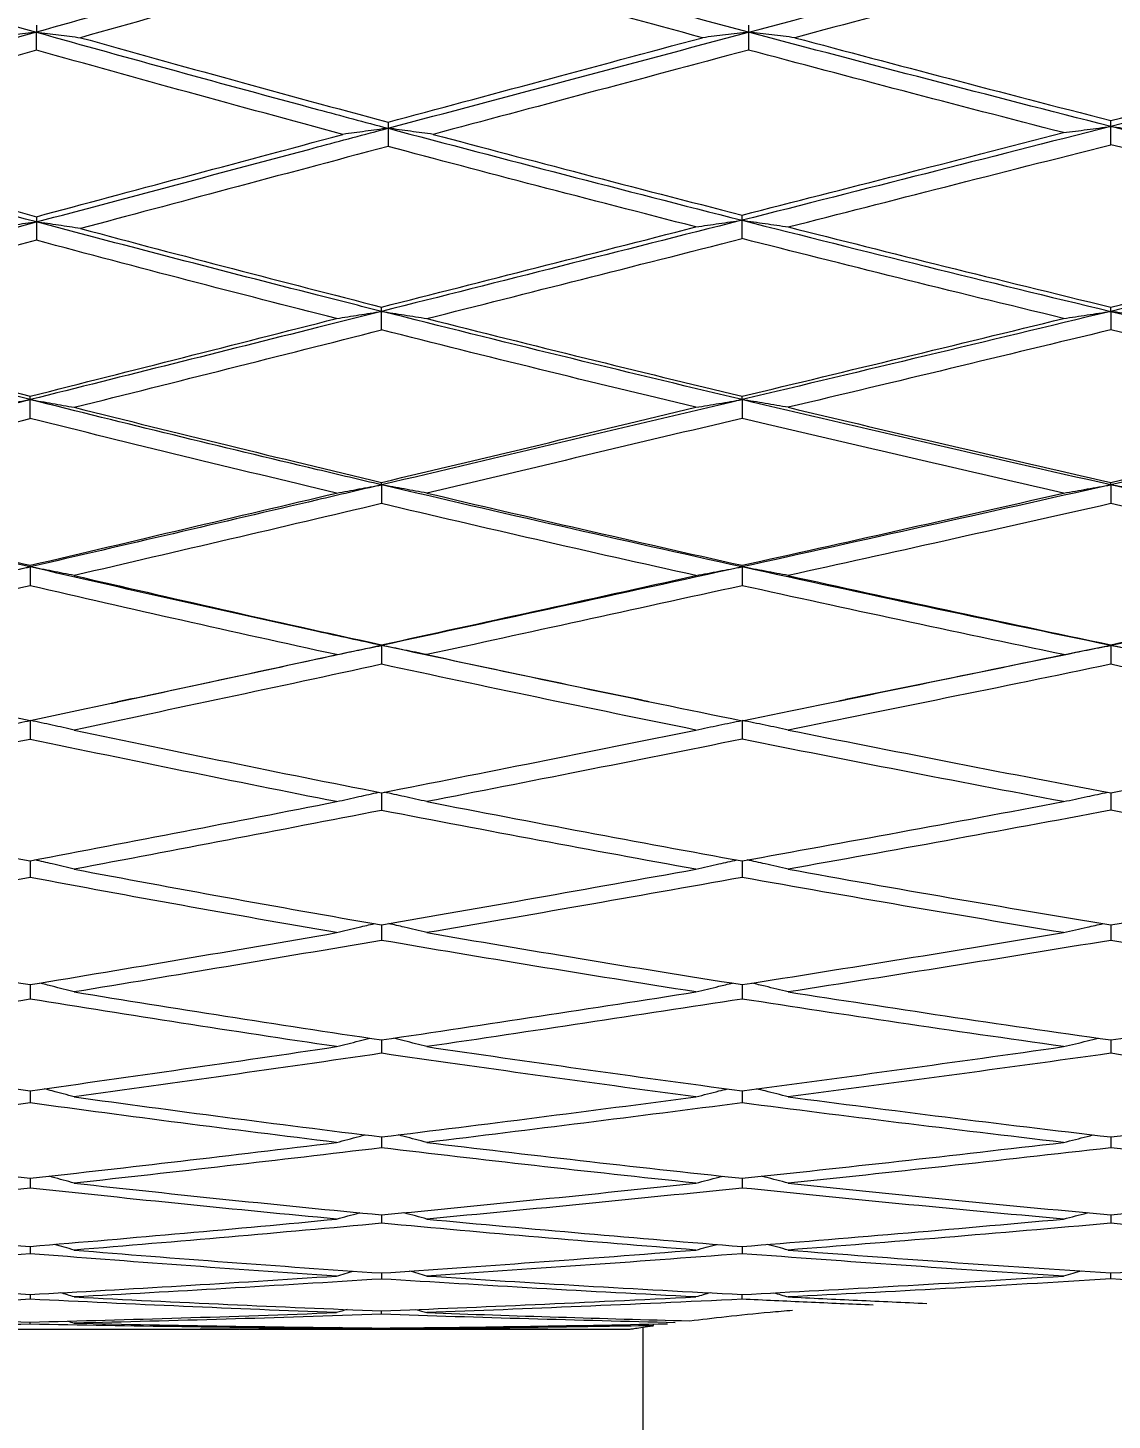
# Model space of a CAD drawing. Extents: x 4138 to 4928, y 0 to 579.
# Drawn here: x 4615.77 to 4624.04, y 183.35 to 193.96 of the extents above; entities that cross this region are included whole.
import ezdxf

# ---------------------------------------------------------------- set-up
doc = ezdxf.new("R2010")
doc.units = 0
doc.header["$LTSCALE"] = 10
doc.header["$MEASUREMENT"] = 0
doc.header["$PDMODE"] = 3
doc.header["$PDSIZE"] = -10
doc.layers.get('0').update_dxf_attribs({"linetype": 'CONTINUOUS'})
doc.layers.get('DEFPOINTS').update_dxf_attribs({"linetype": 'CONTINUOUS'})
doc.layers.add('1', color=7, linetype='CONTINUOUS')
doc.styles.add('Daelim Dimension', font='NanumGothic.ttf')
doc.dimstyles.new('DEFAULT', dxfattribs={"dimscale": 2, "dimtxt": 2, "dimasz": 2, "dimexe": 0, "dimexo": 2, "dimgap": 1, "dimtad": 1, "dimdec": 0, "dimzin": 9, "dimdsep": 46, "dimtxsty": 'Daelim Dimension', "dimcen": 0.5, "dimclrd": 5, "dimclre": 5, "dimclrt": 256, "dimadec": 1, "dimazin": 0, "dimtfac": 1, "dimtdec": 0, "dimtix": 1, "dimtmove": 0, "dimatfit": 3, "dimfxl": 1, "dimtolj": 1, "dimtzin": 1, "dimlwd": 9, "dimlwe": 9, "dimarcsym": 0})

# ---------------------------------------------------------------- blocks, each defined once
blk = doc.blocks.new('*D4')
at = {"color": 5, "lineweight": 9, "ltscale": 0.5, "transparency": 16777216}
for p, q in [((4603.958, 180.58), (4603.958, 150.97)), ((4685.158, 167.039), (4685.158, 150.97)), ((4607.958, 152.97), (4681.158, 152.97))]:
    blk.add_line(p, q, dxfattribs=at)
at = {"color": 5, "ltscale": 0.5, "transparency": 16777216}
for points in [[(4607.958, 153.637), (4607.958, 152.304), (4603.958, 152.97)], [(4681.158, 153.637), (4681.158, 152.304), (4685.158, 152.97)]]:
    blk.add_solid(points, dxfattribs=at)
at = {"layer": 'DEFPOINTS', "color": 0, "ltscale": 0.5, "transparency": 16777216}
for p in [(4603.958, 184.58), (4685.158, 171.039), (4685.158, 152.97)]:
    blk.add_point(p, dxfattribs=at)
at = {"color": 7, "ltscale": 0.5, "transparency": 16777216, "insert": (4656.565, 160.414), "char_height": 10, "attachment_point": 5, "style": 'Daelim Dimension'}
blk.add_mtext('\\A1;60~65', dxfattribs=at)

msp = doc.modelspace()

# ---------------------------------------------------------------- linework, layer by layer
at = {"layer": '1', "color": 7, "linetype": 'Continuous', "lineweight": 18}
for p, q in [((4614.876, 184.041), (4616.705, 184.041)), ((4617.385, 184.041), (4619.559, 184.041)), ((4618.466, 184.044), (4618.466, 184.05)), ((4620.256, 184.041), (4620.358, 184.041)), ((4620.458, 184.056), (4620.458, 128.242))]:
    msp.add_line(p, q, dxfattribs=at)
for points, degree in [([(4613.227, 194.68), (4614.083, 194.428), (4614.952, 194.178), (4615.833, 193.931)], 3), ([(4621.265, 193.931), (4620.338, 194.178), (4619.421, 194.428), (4618.515, 194.68)], 3), ([(4621.265, 193.931), (4622.193, 194.178), (4623.131, 194.428), (4624.078, 194.68)], 3), ([(4618.515, 194.546), (4618.127, 194.438), (4617.349, 194.22), (4616.564, 194), (4616.17, 193.889)], 3), ([(4620.913, 193.889), (4620.507, 193.998), (4619.701, 194.217), (4618.908, 194.436), (4618.515, 194.546)], 3), ([(4624.078, 194.547), (4623.651, 194.433), (4622.814, 194.209), (4622.011, 193.994), (4621.618, 193.889)], 3), ([(4615.833, 193.984), (4615.833, 193.975), (4615.833, 193.958), (4615.833, 193.94), (4615.833, 193.931)], 3), ([(4621.265, 193.984), (4621.265, 193.975), (4621.265, 193.957), (4621.265, 193.94), (4621.265, 193.931)], 3), ([(4615.833, 193.931), (4614.952, 193.684), (4614.083, 193.44), (4613.227, 193.199)], 3), ([(4615.833, 193.931), (4615.777, 193.924), (4615.665, 193.91), (4615.553, 193.896), (4615.498, 193.889)], 3), ([(4615.833, 193.794), (4615.833, 193.817), (4615.833, 193.863), (4615.833, 193.908), (4615.833, 193.931)], 3), ([(4615.833, 193.931), (4615.889, 193.924), (4616.001, 193.91), (4616.114, 193.896), (4616.17, 193.889)], 3), ([(4616.17, 193.889), (4616.552, 193.782), (4617.326, 193.567), (4618.116, 193.352), (4618.515, 193.245)], 3), ([(4618.515, 193.199), (4619.421, 193.44), (4620.338, 193.684), (4621.265, 193.931)], 3), ([(4618.515, 193.245), (4618.892, 193.346), (4619.669, 193.555), (4620.491, 193.776), (4620.913, 193.889)], 3), ([(4621.265, 193.931), (4621.206, 193.924), (4621.089, 193.91), (4620.972, 193.896), (4620.913, 193.889)], 3), ([(4621.265, 193.931), (4621.265, 193.908), (4621.265, 193.863), (4621.265, 193.818), (4621.265, 193.795)], 3), ([(4624.027, 193.212), (4623.097, 193.449), (4622.176, 193.689), (4621.265, 193.931)], 3), ([(4621.618, 193.889), (4621.559, 193.896), (4621.441, 193.91), (4621.324, 193.924), (4621.265, 193.931)], 3), ([(4621.618, 193.889), (4622.003, 193.786), (4622.79, 193.578), (4623.609, 193.365), (4624.027, 193.257)], 3), ([(4626.894, 193.944), (4625.93, 193.697), (4624.974, 193.453), (4624.027, 193.212)], 3), ([(4624.027, 193.257), (4624.426, 193.36), (4625.243, 193.57), (4626.095, 193.79), (4626.53, 193.903)], 3), ([(4615.833, 193.794), (4615.454, 193.688), (4614.695, 193.474), (4613.935, 193.259), (4613.555, 193.152)], 3), ([(4618.171, 193.152), (4617.774, 193.259), (4616.988, 193.472), (4616.216, 193.687), (4615.833, 193.794)], 3), ([(4621.265, 193.795), (4620.844, 193.682), (4620.021, 193.462), (4619.24, 193.254), (4618.86, 193.152)], 3), ([(4623.668, 193.165), (4623.252, 193.272), (4622.435, 193.484), (4621.65, 193.692), (4621.265, 193.795)], 3), ([(4618.515, 193.245), (4618.515, 193.237), (4618.515, 193.221), (4618.515, 193.206), (4618.515, 193.199)], 3), ([(4624.027, 193.212), (4624.027, 193.219), (4624.027, 193.234), (4624.027, 193.25), (4624.027, 193.257)], 3), ([(4615.833, 192.484), (4614.952, 192.719), (4614.083, 192.957), (4613.227, 193.199)], 3), ([(4613.555, 193.152), (4613.932, 193.045), (4614.69, 192.834), (4615.452, 192.627), (4615.833, 192.524)], 3), ([(4615.833, 192.524), (4616.193, 192.621), (4616.943, 192.822), (4617.752, 193.039), (4618.171, 193.152)], 3), ([(4618.515, 193.199), (4618.457, 193.191), (4618.342, 193.175), (4618.228, 193.16), (4618.171, 193.152)], 3), ([(4618.515, 193.199), (4618.515, 193.175), (4618.515, 193.129), (4618.515, 193.083), (4618.515, 193.06)], 3), ([(4618.515, 193.199), (4619.404, 192.962), (4620.305, 192.728), (4621.215, 192.497)], 3), ([(4618.86, 193.152), (4618.802, 193.16), (4618.687, 193.175), (4618.572, 193.191), (4618.515, 193.199)], 3), ([(4618.86, 193.152), (4619.228, 193.054), (4619.988, 192.853), (4620.798, 192.643), (4621.215, 192.536)], 3), ([(4624.027, 193.212), (4623.08, 192.97), (4622.142, 192.732), (4621.215, 192.497)], 3), ([(4621.215, 192.536), (4621.608, 192.637), (4622.41, 192.842), (4623.244, 193.056), (4623.668, 193.165)], 3), ([(4623.668, 193.165), (4623.728, 193.173), (4623.847, 193.188), (4623.967, 193.204), (4624.027, 193.212)], 3), ([(4624.027, 193.073), (4624.027, 193.096), (4624.027, 193.142), (4624.027, 193.189), (4624.027, 193.212)], 3), ([(4626.894, 192.497), (4625.93, 192.732), (4624.974, 192.97), (4624.027, 193.212)], 3), ([(4624.027, 193.212), (4624.086, 193.204), (4624.206, 193.189), (4624.326, 193.173), (4624.386, 193.165)], 3), ([(4618.515, 193.06), (4618.096, 192.948), (4617.285, 192.732), (4616.532, 192.53), (4616.17, 192.434)], 3), ([(4620.863, 192.446), (4620.448, 192.553), (4619.641, 192.761), (4618.882, 192.962), (4618.515, 193.06)], 3), ([(4621.567, 192.446), (4621.958, 192.546), (4622.759, 192.75), (4623.598, 192.964), (4624.027, 193.073)], 3), ([(4626.53, 192.446), (4626.108, 192.55), (4625.269, 192.758), (4624.439, 192.968), (4624.027, 193.073)], 3), ([(4613.227, 191.79), (4614.083, 192.018), (4614.952, 192.249), (4615.833, 192.484)], 3), ([(4615.833, 192.484), (4615.777, 192.476), (4615.665, 192.459), (4615.553, 192.442), (4615.498, 192.434)], 3), ([(4615.833, 192.524), (4615.833, 192.517), (4615.833, 192.504), (4615.833, 192.491), (4615.833, 192.484)], 3), ([(4615.833, 192.484), (4615.833, 192.461), (4615.833, 192.414), (4615.833, 192.367), (4615.833, 192.344)], 3), ([(4616.17, 192.434), (4616.114, 192.442), (4616.001, 192.459), (4615.889, 192.476), (4615.833, 192.484)], 3), ([(4621.215, 192.497), (4620.288, 192.262), (4619.371, 192.03), (4618.466, 191.802)], 3), ([(4620.863, 192.446), (4620.922, 192.455), (4621.039, 192.472), (4621.156, 192.489), (4621.215, 192.497)], 3), ([(4621.215, 192.497), (4621.215, 192.503), (4621.215, 192.517), (4621.215, 192.53), (4621.215, 192.536)], 3), ([(4621.215, 192.357), (4621.215, 192.38), (4621.215, 192.427), (4621.215, 192.474), (4621.215, 192.497)], 3), ([(4621.215, 192.497), (4622.142, 192.262), (4623.08, 192.03), (4624.027, 191.802)], 3), ([(4621.215, 192.497), (4621.274, 192.489), (4621.391, 192.472), (4621.509, 192.455), (4621.567, 192.446)], 3), ([(4626.894, 192.497), (4625.93, 192.262), (4624.974, 192.03), (4624.027, 191.802)], 3), ([(4616.17, 192.434), (4616.56, 192.329), (4617.333, 192.126), (4618.091, 191.931), (4618.466, 191.835)], 3), ([(4618.466, 191.835), (4618.858, 191.935), (4619.65, 192.136), (4620.456, 192.342), (4620.863, 192.446)], 3), ([(4621.567, 192.446), (4621.955, 192.348), (4622.752, 192.147), (4623.594, 191.94), (4624.027, 191.835)], 3), ([(4624.027, 191.835), (4624.428, 191.932), (4625.247, 192.132), (4626.097, 192.34), (4626.53, 192.446)], 3), ([(4615.833, 192.344), (4615.428, 192.235), (4614.643, 192.026), (4613.909, 191.83), (4613.555, 191.735)], 3), ([(4618.122, 191.748), (4617.749, 191.842), (4616.995, 192.036), (4616.223, 192.24), (4615.833, 192.344)], 3), ([(4618.811, 191.748), (4619.196, 191.845), (4619.983, 192.044), (4620.799, 192.251), (4621.215, 192.357)], 3), ([(4623.668, 191.748), (4623.236, 191.853), (4622.395, 192.059), (4621.601, 192.259), (4621.215, 192.357)], 3), ([(4618.466, 191.802), (4618.466, 191.808), (4618.466, 191.819), (4618.466, 191.83), (4618.466, 191.835)], 3), ([(4624.027, 191.802), (4624.027, 191.808), (4624.027, 191.818), (4624.027, 191.829), (4624.027, 191.835)], 3), ([(4615.786, 191.129), (4614.92, 191.346), (4614.067, 191.566), (4613.227, 191.79)], 3), ([(4613.555, 191.735), (4613.931, 191.635), (4614.679, 191.438), (4615.418, 191.248), (4615.786, 191.155)], 3), ([(4615.786, 191.155), (4616.176, 191.254), (4616.956, 191.451), (4617.734, 191.649), (4618.122, 191.748)], 3), ([(4618.122, 191.748), (4618.179, 191.757), (4618.293, 191.775), (4618.408, 191.793), (4618.466, 191.802)], 3), ([(4618.466, 191.661), (4618.466, 191.684), (4618.466, 191.731), (4618.466, 191.779), (4618.466, 191.802)], 3), ([(4621.215, 191.129), (4620.288, 191.35), (4619.371, 191.574), (4618.466, 191.802)], 3), ([(4618.466, 191.802), (4618.523, 191.793), (4618.638, 191.775), (4618.753, 191.757), (4618.811, 191.748)], 3), ([(4618.811, 191.748), (4619.216, 191.645), (4620.022, 191.444), (4620.819, 191.25), (4621.215, 191.155)], 3), ([(4624.027, 191.802), (4623.08, 191.574), (4622.142, 191.35), (4621.215, 191.129)], 3), ([(4621.215, 191.155), (4621.624, 191.253), (4622.441, 191.45), (4623.259, 191.648), (4623.668, 191.748)], 3), ([(4623.668, 191.748), (4623.728, 191.757), (4623.847, 191.775), (4623.967, 191.793), (4624.027, 191.802)], 3), ([(4624.027, 191.802), (4624.027, 191.779), (4624.027, 191.732), (4624.027, 191.684), (4624.027, 191.661)], 3), ([(4624.027, 191.802), (4624.974, 191.574), (4625.93, 191.35), (4626.894, 191.129)], 3), ([(4624.386, 191.748), (4624.326, 191.757), (4624.206, 191.775), (4624.086, 191.793), (4624.027, 191.802)], 3), ([(4616.122, 191.071), (4616.515, 191.169), (4617.298, 191.366), (4618.077, 191.562), (4618.466, 191.661)], 3), ([(4620.863, 191.071), (4620.469, 191.165), (4619.674, 191.358), (4618.87, 191.558), (4618.466, 191.661)], 3), ([(4624.027, 191.661), (4623.62, 191.563), (4622.804, 191.366), (4621.981, 191.169), (4621.567, 191.071)], 3), ([(4626.53, 191.071), (4626.093, 191.171), (4625.24, 191.37), (4624.425, 191.565), (4624.027, 191.661)], 3), ([(4615.786, 191.129), (4614.904, 190.909), (4614.036, 190.692), (4613.181, 190.479)], 3), ([(4615.45, 191.071), (4615.506, 191.08), (4615.617, 191.1), (4615.729, 191.119), (4615.786, 191.129)], 3), ([(4615.786, 191.129), (4615.786, 191.134), (4615.786, 191.142), (4615.786, 191.151), (4615.786, 191.155)], 3), ([(4615.786, 190.986), (4615.786, 191.01), (4615.786, 191.058), (4615.786, 191.105), (4615.786, 191.129)], 3), ([(4615.786, 191.129), (4615.842, 191.12), (4615.954, 191.1), (4616.066, 191.08), (4616.122, 191.071)], 3), ([(4621.215, 191.129), (4620.288, 190.909), (4619.371, 190.692), (4618.466, 190.479)], 3), ([(4620.863, 191.071), (4620.922, 191.08), (4621.039, 191.1), (4621.156, 191.119), (4621.215, 191.129)], 3), ([(4621.215, 191.129), (4621.215, 191.133), (4621.215, 191.142), (4621.215, 191.151), (4621.215, 191.155)], 3), ([(4621.215, 191.129), (4621.215, 191.105), (4621.215, 191.058), (4621.215, 191.01), (4621.215, 190.986)], 3), ([(4624.027, 190.479), (4623.08, 190.692), (4622.142, 190.909), (4621.215, 191.129)], 3), ([(4621.567, 191.071), (4621.509, 191.08), (4621.391, 191.1), (4621.274, 191.12), (4621.215, 191.129)], 3), ([(4626.894, 191.129), (4625.93, 190.909), (4624.974, 190.692), (4624.027, 190.479)], 3), ([(4613.508, 190.417), (4613.892, 190.512), (4614.655, 190.703), (4615.41, 190.892), (4615.786, 190.986)], 3), ([(4618.122, 190.417), (4617.73, 190.51), (4616.948, 190.698), (4616.172, 190.889), (4615.786, 190.986)], 3), ([(4616.122, 191.071), (4616.511, 190.973), (4617.291, 190.78), (4618.074, 190.591), (4618.466, 190.498)], 3), ([(4618.466, 190.498), (4618.872, 190.595), (4619.677, 190.786), (4620.47, 190.976), (4620.863, 191.071)], 3), ([(4621.215, 190.986), (4620.817, 190.892), (4620.019, 190.702), (4619.214, 190.512), (4618.811, 190.417)], 3), ([(4623.668, 190.417), (4623.255, 190.51), (4622.434, 190.699), (4621.62, 190.89), (4621.215, 190.986)], 3), ([(4621.567, 191.071), (4621.974, 190.973), (4622.791, 190.781), (4623.614, 190.592), (4624.027, 190.498)], 3), ([(4624.027, 190.498), (4624.426, 190.589), (4625.243, 190.775), (4626.095, 190.97), (4626.53, 191.071)], 3), ([(4615.786, 189.854), (4614.904, 190.058), (4614.036, 190.267), (4613.181, 190.479)], 3), ([(4618.122, 190.417), (4618.179, 190.427), (4618.293, 190.448), (4618.408, 190.469), (4618.466, 190.479)], 3), ([(4618.466, 190.479), (4618.466, 190.482), (4618.466, 190.489), (4618.466, 190.495), (4618.466, 190.498)], 3), ([(4618.466, 190.479), (4618.466, 190.455), (4618.466, 190.407), (4618.466, 190.36), (4618.466, 190.336)], 3), ([(4621.215, 189.854), (4620.288, 190.058), (4619.371, 190.267), (4618.466, 190.479)], 3), ([(4618.811, 190.417), (4618.753, 190.427), (4618.638, 190.448), (4618.523, 190.469), (4618.466, 190.479)], 3), ([(4624.027, 190.479), (4623.08, 190.267), (4622.142, 190.058), (4621.215, 189.854)], 3), ([(4623.668, 190.417), (4623.728, 190.427), (4623.847, 190.448), (4623.967, 190.469), (4624.027, 190.479)], 3), ([(4624.027, 190.479), (4624.027, 190.482), (4624.027, 190.489), (4624.027, 190.495), (4624.027, 190.498)], 3), ([(4624.027, 190.479), (4624.027, 190.455), (4624.027, 190.408), (4624.027, 190.36), (4624.027, 190.336)], 3), ([(4626.894, 189.854), (4625.93, 190.058), (4624.974, 190.267), (4624.027, 190.479)], 3), ([(4624.386, 190.417), (4624.326, 190.427), (4624.206, 190.448), (4624.086, 190.469), (4624.027, 190.479)], 3), ([(4613.508, 190.417), (4613.745, 190.358), (4614.23, 190.238), (4614.985, 190.055), (4615.515, 189.93), (4615.786, 189.866)], 3), ([(4615.786, 189.866), (4616.184, 189.96), (4616.971, 190.145), (4617.741, 190.327), (4618.122, 190.417)], 3), ([(4618.811, 190.417), (4619.2, 190.325), (4619.991, 190.141), (4620.803, 189.958), (4621.215, 189.866)], 3), ([(4621.215, 189.866), (4621.598, 189.951), (4622.39, 190.128), (4623.233, 190.318), (4623.668, 190.417)], 3), ([(4618.466, 190.336), (4618.084, 190.246), (4617.312, 190.065), (4616.522, 189.881), (4616.122, 189.788)], 3), ([(4620.863, 189.788), (4620.452, 189.879), (4619.641, 190.062), (4618.853, 190.245), (4618.466, 190.336)], 3), ([(4624.027, 190.336), (4623.594, 190.239), (4622.752, 190.05), (4621.955, 189.873), (4621.567, 189.788)], 3), ([(4626.53, 189.788), (4626.102, 189.879), (4625.257, 190.062), (4624.433, 190.245), (4624.027, 190.336)], 3), ([(4615.786, 189.854), (4614.904, 189.65), (4614.036, 189.45), (4613.181, 189.255)], 3), ([(4615.45, 189.788), (4615.506, 189.799), (4615.617, 189.821), (4615.729, 189.843), (4615.786, 189.854)], 3), ([(4615.786, 189.854), (4615.786, 189.856), (4615.786, 189.86), (4615.786, 189.864), (4615.786, 189.866)], 3), ([(4615.786, 189.854), (4615.786, 189.83), (4615.786, 189.782), (4615.786, 189.734), (4615.786, 189.71)], 3), ([(4616.122, 189.788), (4616.066, 189.799), (4615.954, 189.821), (4615.842, 189.843), (4615.786, 189.854)], 3), ([(4621.215, 189.854), (4620.288, 189.65), (4619.371, 189.45), (4618.466, 189.255)], 3), ([(4620.863, 189.788), (4620.922, 189.799), (4621.039, 189.821), (4621.156, 189.843), (4621.215, 189.854)], 3), ([(4621.215, 189.854), (4621.215, 189.856), (4621.215, 189.86), (4621.215, 189.864), (4621.215, 189.866)], 3), ([(4621.215, 189.854), (4621.215, 189.83), (4621.215, 189.782), (4621.215, 189.734), (4621.215, 189.71)], 3), ([(4624.027, 189.255), (4623.08, 189.45), (4622.142, 189.65), (4621.215, 189.854)], 3), ([(4621.567, 189.788), (4621.509, 189.799), (4621.391, 189.821), (4621.274, 189.843), (4621.215, 189.854)], 3), ([(4626.894, 189.854), (4625.93, 189.65), (4624.974, 189.45), (4624.027, 189.255)], 3), ([(4615.786, 189.71), (4615.404, 189.621), (4614.643, 189.445), (4613.886, 189.272), (4613.508, 189.185)], 3), ([(4618.122, 189.185), (4617.723, 189.272), (4616.935, 189.446), (4616.166, 189.622), (4615.786, 189.71)], 3), ([(4616.122, 189.788), (4616.485, 189.704), (4617.238, 189.531), (4618.047, 189.351), (4618.466, 189.26)], 3), ([(4618.466, 189.26), (4618.845, 189.343), (4619.624, 189.513), (4620.443, 189.695), (4620.863, 189.788)], 3), ([(4621.215, 189.71), (4620.795, 189.618), (4619.975, 189.438), (4619.193, 189.268), (4618.811, 189.185)], 3), ([(4623.668, 189.185), (4623.243, 189.274), (4622.409, 189.45), (4621.607, 189.624), (4621.215, 189.71)], 3), ([(4621.567, 189.788), (4621.962, 189.701), (4622.766, 189.526), (4623.601, 189.349), (4624.027, 189.26)], 3), ([(4624.027, 189.26), (4624.44, 189.346), (4625.27, 189.52), (4626.108, 189.698), (4626.53, 189.788)], 3), ([(4613.508, 189.185), (4613.888, 189.098), (4614.647, 188.928), (4615.406, 188.763), (4615.786, 188.682)], 3), ([(4615.786, 188.682), (4616.164, 188.762), (4616.931, 188.927), (4617.721, 189.098), (4618.122, 189.185)], 3), ([(4618.122, 189.185), (4618.179, 189.197), (4618.293, 189.22), (4618.408, 189.243), (4618.466, 189.255)], 3), ([(4618.466, 189.255), (4618.466, 189.256), (4618.466, 189.258), (4618.466, 189.259), (4618.466, 189.26)], 3), ([(4618.466, 189.255), (4618.466, 189.231), (4618.466, 189.183), (4618.466, 189.135), (4618.466, 189.111)], 3), ([(4620.454, 188.837), (4619.786, 188.974), (4619.123, 189.113), (4618.466, 189.255)], 3), ([(4618.811, 189.185), (4618.753, 189.197), (4618.638, 189.22), (4618.523, 189.243), (4618.466, 189.255)], 3), ([(4618.811, 189.185), (4619.189, 189.103), (4619.969, 188.937), (4620.792, 188.767), (4621.215, 188.681)], 3), ([(4621.215, 188.681), (4621.607, 188.761), (4622.408, 188.924), (4623.242, 189.097), (4623.668, 189.185)], 3), ([(4624.027, 189.255), (4623.348, 189.115), (4622.673, 188.977), (4622.004, 188.842)], 3), ([(4623.668, 189.185), (4623.728, 189.197), (4623.847, 189.22), (4623.967, 189.243), (4624.027, 189.255)], 3), ([(4624.027, 189.255), (4624.027, 189.256), (4624.027, 189.257), (4624.027, 189.259), (4624.027, 189.26)], 3), ([(4624.027, 189.255), (4624.027, 189.231), (4624.027, 189.183), (4624.027, 189.135), (4624.027, 189.111)], 3), ([(4626.023, 188.853), (4625.353, 188.985), (4624.688, 189.119), (4624.027, 189.255)], 3), ([(4624.386, 189.185), (4624.326, 189.197), (4624.206, 189.22), (4624.086, 189.243), (4624.027, 189.255)], 3), ([(4618.466, 189.111), (4618.065, 189.024), (4617.273, 188.854), (4616.502, 188.691), (4616.122, 188.61)], 3), ([(4620.863, 188.61), (4620.455, 188.693), (4619.646, 188.859), (4618.856, 189.027), (4618.466, 189.111)], 3), ([(4624.027, 189.111), (4623.602, 189.023), (4622.767, 188.852), (4621.962, 188.69), (4621.567, 188.61)], 3), ([(4626.53, 188.61), (4626.095, 188.695), (4625.244, 188.862), (4624.427, 189.029), (4624.027, 189.111)], 3), ([(4616.403, 188.814), (4616.452, 188.824)], 1), ([(4620.454, 188.837), (4620.503, 188.827)], 1), ([(4621.954, 188.832), (4622.005, 188.842)], 1), ([(4615.45, 188.61), (4615.506, 188.623), (4615.617, 188.647), (4615.729, 188.671), (4615.786, 188.683)], 3), ([(4615.786, 188.683), (4615.786, 188.659), (4615.786, 188.611), (4615.786, 188.563), (4615.786, 188.539)], 3), ([(4616.122, 188.61), (4616.066, 188.623), (4615.954, 188.647), (4615.842, 188.671), (4615.786, 188.683)], 3), ([(4620.863, 188.61), (4620.922, 188.623), (4621.039, 188.647), (4621.156, 188.671), (4621.215, 188.683)], 3), ([(4621.215, 188.683), (4621.215, 188.659), (4621.215, 188.611), (4621.215, 188.564), (4621.215, 188.54)], 3), ([(4621.567, 188.61), (4621.509, 188.623), (4621.391, 188.647), (4621.274, 188.671), (4621.215, 188.683)], 3), ([(4616.122, 188.61), (4616.515, 188.527), (4617.298, 188.365), (4618.077, 188.208), (4618.466, 188.132)], 3), ([(4618.466, 188.132), (4618.854, 188.208), (4619.641, 188.364), (4620.452, 188.527), (4620.863, 188.61)], 3), ([(4621.567, 188.61), (4621.959, 188.532), (4622.76, 188.373), (4623.598, 188.212), (4624.027, 188.132)], 3), ([(4624.027, 188.132), (4624.432, 188.208), (4625.255, 188.364), (4626.101, 188.527), (4626.53, 188.61)], 3), ([(4615.786, 188.539), (4615.408, 188.46), (4614.65, 188.301), (4613.889, 188.143), (4613.508, 188.064)], 3), ([(4618.122, 188.064), (4617.734, 188.14), (4616.957, 188.296), (4616.176, 188.457), (4615.786, 188.539)], 3), ([(4621.215, 188.54), (4620.799, 188.456), (4619.983, 188.294), (4619.196, 188.14), (4618.811, 188.064)], 3), ([(4623.668, 188.064), (4623.25, 188.143), (4622.424, 188.3), (4621.615, 188.46), (4621.215, 188.54)], 3), ([(4613.508, 188.064), (4613.887, 187.986), (4614.645, 187.833), (4615.405, 187.685), (4615.786, 187.613)], 3), ([(4615.786, 187.613), (4616.176, 187.687), (4616.956, 187.837), (4617.734, 187.988), (4618.122, 188.064)], 3), ([(4618.811, 188.064), (4619.214, 187.986), (4620.019, 187.832), (4620.817, 187.684), (4621.215, 187.612)], 3), ([(4621.215, 187.612), (4621.606, 187.683), (4622.406, 187.829), (4623.241, 187.984), (4623.668, 188.064)], 3), ([(4618.466, 187.997), (4618.072, 187.921), (4617.288, 187.77), (4616.51, 187.622), (4616.122, 187.549)], 3), ([(4620.863, 187.549), (4620.466, 187.62), (4619.669, 187.767), (4618.868, 187.919), (4618.466, 187.997)], 3), ([(4624.027, 187.998), (4623.6, 187.918), (4622.763, 187.764), (4621.96, 187.619), (4621.567, 187.549)], 3), ([(4626.53, 187.549), (4626.103, 187.623), (4625.26, 187.771), (4624.435, 187.922), (4624.027, 187.998)], 3), ([(4615.786, 187.486), (4615.414, 187.416), (4614.662, 187.276), (4613.895, 187.135), (4613.508, 187.065)], 3), ([(4618.122, 187.065), (4617.723, 187.134), (4616.935, 187.273), (4616.166, 187.414), (4615.786, 187.486)], 3), ([(4616.122, 187.549), (4616.5, 187.478), (4617.269, 187.335), (4618.063, 187.194), (4618.466, 187.124)], 3), ([(4618.466, 187.124), (4618.849, 187.191), (4619.632, 187.328), (4620.448, 187.474), (4620.863, 187.549)], 3), ([(4621.215, 187.486), (4620.801, 187.412), (4619.986, 187.268), (4619.198, 187.131), (4618.811, 187.065)], 3), ([(4623.668, 187.065), (4623.261, 187.132), (4622.444, 187.269), (4621.625, 187.413), (4621.215, 187.486)], 3), ([(4621.567, 187.549), (4621.98, 187.475), (4622.801, 187.33), (4623.619, 187.192), (4624.027, 187.124)], 3), ([(4624.027, 187.124), (4624.445, 187.194), (4625.281, 187.334), (4626.114, 187.477), (4626.53, 187.549)], 3), ([(4613.508, 187.065), (4613.885, 186.996), (4614.642, 186.862), (4615.404, 186.732), (4615.786, 186.669)], 3), ([(4615.786, 186.669), (4616.166, 186.732), (4616.936, 186.861), (4617.724, 186.996), (4618.122, 187.065)], 3), ([(4618.811, 187.065), (4619.19, 187), (4619.97, 186.868), (4620.793, 186.735), (4621.215, 186.669)], 3), ([(4621.215, 186.669), (4621.625, 186.733), (4622.443, 186.864), (4623.26, 186.997), (4623.668, 187.065)], 3), ([(4618.466, 187.006), (4618.067, 186.938), (4617.277, 186.804), (4616.504, 186.676), (4616.122, 186.613)], 3), ([(4620.863, 186.613), (4620.444, 186.679), (4619.625, 186.81), (4618.846, 186.941), (4618.466, 187.006)], 3), ([(4624.027, 187.006), (4623.616, 186.939), (4622.795, 186.806), (4621.976, 186.677), (4621.567, 186.613)], 3), ([(4626.53, 186.613), (4626.112, 186.676), (4625.277, 186.805), (4624.443, 186.938), (4624.027, 187.006)], 3), ([(4615.786, 186.558), (4615.403, 186.496), (4614.642, 186.374), (4613.885, 186.254), (4613.508, 186.196)], 3), ([(4618.122, 186.196), (4617.722, 186.255), (4616.932, 186.375), (4616.164, 186.497), (4615.786, 186.558)], 3), ([(4616.122, 186.613), (4616.501, 186.551), (4617.27, 186.428), (4618.063, 186.307), (4618.466, 186.247)], 3), ([(4618.466, 186.247), (4618.868, 186.307), (4619.669, 186.428), (4620.466, 186.551), (4620.863, 186.613)], 3), ([(4621.215, 186.559), (4620.817, 186.497), (4620.018, 186.375), (4619.214, 186.255), (4618.811, 186.196)], 3), ([(4623.668, 186.196), (4623.237, 186.257), (4622.398, 186.378), (4621.602, 186.499), (4621.215, 186.559)], 3), ([(4621.567, 186.613), (4621.956, 186.553), (4622.754, 186.431), (4623.595, 186.308), (4624.027, 186.247)], 3), ([(4624.027, 186.247), (4624.435, 186.305), (4625.261, 186.424), (4626.104, 186.549), (4626.53, 186.613)], 3), ([(4613.508, 186.196), (4613.886, 186.137), (4614.644, 186.022), (4615.405, 185.913), (4615.786, 185.86)], 3), ([(4615.786, 185.86), (4616.175, 185.914), (4616.955, 186.025), (4617.733, 186.138), (4618.122, 186.196)], 3), ([(4618.466, 186.145), (4618.075, 186.088), (4617.294, 185.976), (4616.512, 185.867), (4616.122, 185.813)], 3), ([(4620.863, 185.813), (4620.445, 185.868), (4619.628, 185.979), (4618.847, 186.09), (4618.466, 186.145)], 3), ([(4618.811, 186.196), (4619.192, 186.14), (4619.975, 186.027), (4620.795, 185.915), (4621.215, 185.859)], 3), ([(4621.215, 185.859), (4621.619, 185.913), (4622.432, 186.023), (4623.255, 186.137), (4623.668, 186.196)], 3), ([(4624.027, 186.145), (4623.616, 186.088), (4622.795, 185.975), (4621.977, 185.866), (4621.567, 185.813)], 3), ([(4626.53, 185.813), (4626.096, 185.868), (4625.246, 185.978), (4624.428, 186.09), (4624.027, 186.145)], 3), ([(4616.122, 185.813), (4616.499, 185.761), (4617.266, 185.658), (4618.061, 185.557), (4618.466, 185.508)], 3), ([(4618.466, 185.508), (4618.855, 185.555), (4619.644, 185.654), (4620.453, 185.759), (4620.863, 185.813)], 3), ([(4621.567, 185.813), (4621.956, 185.762), (4622.754, 185.66), (4623.595, 185.558), (4624.027, 185.507)], 3), ([(4624.027, 185.507), (4624.429, 185.555), (4625.248, 185.653), (4626.097, 185.758), (4626.53, 185.813)], 3), ([(4615.786, 185.767), (4615.405, 185.715), (4614.646, 185.613), (4613.887, 185.514), (4613.508, 185.465)], 3), ([(4618.122, 185.465), (4617.719, 185.514), (4616.927, 185.614), (4616.162, 185.715), (4615.786, 185.767)], 3), ([(4621.215, 185.767), (4620.812, 185.715), (4620.007, 185.612), (4619.209, 185.514), (4618.811, 185.465)], 3), ([(4623.668, 185.465), (4623.238, 185.515), (4622.399, 185.616), (4621.602, 185.717), (4621.215, 185.767)], 3), ([(4613.508, 185.465), (4613.891, 185.416), (4614.654, 185.322), (4615.41, 185.234), (4615.786, 185.192)], 3), ([(4615.786, 185.192), (4616.161, 185.234), (4616.927, 185.322), (4617.719, 185.416), (4618.122, 185.465)], 3), ([(4618.811, 185.465), (4619.189, 185.42), (4619.969, 185.328), (4620.792, 185.237), (4621.215, 185.192)], 3), ([(4621.215, 185.192), (4621.604, 185.233), (4622.401, 185.32), (4623.239, 185.416), (4623.668, 185.465)], 3), ([(4618.466, 185.424), (4618.071, 185.377), (4617.286, 185.285), (4616.509, 185.197), (4616.122, 185.155)], 3), ([(4620.863, 185.155), (4620.442, 185.199), (4619.621, 185.289), (4618.844, 185.379), (4618.466, 185.424)], 3), ([(4624.027, 185.424), (4623.595, 185.375), (4622.754, 185.281), (4621.956, 185.195), (4621.567, 185.155)], 3), ([(4626.53, 185.155), (4626.091, 185.199), (4625.235, 185.289), (4624.422, 185.379), (4624.027, 185.424)], 3), ([(4616.122, 185.155), (4616.519, 185.111), (4617.306, 185.027), (4618.081, 184.95), (4618.466, 184.913)], 3), ([(4618.466, 184.913), (4618.869, 184.952), (4619.673, 185.031), (4620.468, 185.113), (4620.863, 185.155)], 3), ([(4621.567, 185.155), (4621.957, 185.114), (4622.756, 185.032), (4623.596, 184.953), (4624.027, 184.913)], 3), ([(4624.027, 184.913), (4624.433, 184.95), (4625.257, 185.028), (4626.102, 185.111), (4626.53, 185.155)], 3), ([(4615.786, 185.118), (4615.404, 185.076), (4614.642, 184.995), (4613.885, 184.918), (4613.508, 184.881)], 3), ([(4618.122, 184.881), (4617.738, 184.917), (4616.964, 184.992), (4616.18, 185.075), (4615.786, 185.118)], 3), ([(4621.215, 185.118), (4620.821, 185.077), (4620.027, 184.997), (4619.219, 184.919), (4618.811, 184.881)], 3), ([(4623.668, 184.881), (4623.239, 184.919), (4622.4, 184.998), (4621.603, 185.078), (4621.215, 185.118)], 3), ([(4613.508, 184.881), (4613.887, 184.843), (4614.646, 184.771), (4615.406, 184.704), (4615.786, 184.672)], 3), ([(4615.786, 184.672), (4616.18, 184.706), (4616.964, 184.773), (4617.738, 184.844), (4618.122, 184.881)], 3), ([(4618.466, 184.849), (4618.08, 184.813), (4617.304, 184.743), (4616.518, 184.677), (4616.122, 184.645)], 3), ([(4620.863, 184.645), (4620.463, 184.676), (4619.663, 184.741), (4618.865, 184.812), (4618.466, 184.849)], 3), ([(4618.811, 184.881), (4619.212, 184.843), (4620.014, 184.771), (4620.815, 184.704), (4621.215, 184.672)], 3), ([(4621.215, 184.672), (4621.599, 184.703), (4622.392, 184.768), (4623.234, 184.842), (4623.668, 184.881)], 3), ([(4624.027, 184.849), (4623.593, 184.811), (4622.749, 184.738), (4621.953, 184.675), (4621.567, 184.645)], 3), ([(4626.53, 184.645), (4626.096, 184.677), (4625.245, 184.744), (4624.427, 184.813), (4624.027, 184.849)], 3), ([(4615.786, 184.617), (4615.41, 184.587), (4614.655, 184.528), (4613.892, 184.473), (4613.508, 184.447)], 3), ([(4615.786, 184.672), (4615.786, 184.654), (4615.786, 184.636), (4615.786, 184.617)], 3), ([(4618.122, 184.447), (4617.722, 184.473), (4616.933, 184.528), (4616.164, 184.587), (4615.786, 184.617)], 3), ([(4616.122, 184.645), (4616.071, 184.659), (4616.02, 184.674), (4615.97, 184.688)], 3), ([(4616.122, 184.645), (4616.51, 184.613), (4617.288, 184.552), (4618.072, 184.496), (4618.466, 184.47)], 3), ([(4618.466, 184.47), (4618.843, 184.495), (4619.62, 184.55), (4620.442, 184.612), (4620.863, 184.645)], 3), ([(4621.215, 184.617), (4620.794, 184.585), (4619.972, 184.525), (4619.191, 184.472), (4618.811, 184.447)], 3), ([(4620.863, 184.645), (4620.916, 184.659), (4620.969, 184.674), (4621.022, 184.688)], 3), ([(4621.215, 184.672), (4621.215, 184.654), (4621.215, 184.636), (4621.215, 184.617)], 3), ([(4623.668, 184.447), (4623.25, 184.473), (4622.423, 184.528), (4621.615, 184.587), (4621.215, 184.617)], 3), ([(4621.567, 184.645), (4621.514, 184.659), (4621.461, 184.674), (4621.408, 184.688)], 3), ([(4621.567, 184.645), (4621.969, 184.613), (4622.781, 184.553), (4623.609, 184.497), (4624.027, 184.47)], 3), ([(4624.027, 184.47), (4624.421, 184.495), (4625.233, 184.55), (4626.09, 184.612), (4626.53, 184.645)], 3), ([(4613.508, 184.447), (4613.886, 184.421), (4614.644, 184.371), (4615.405, 184.327), (4615.786, 184.306)], 3), ([(4615.786, 184.306), (4616.164, 184.327), (4616.931, 184.371), (4617.721, 184.42), (4618.122, 184.447)], 3), ([(4618.466, 184.424), (4618.064, 184.399), (4617.272, 184.35), (4616.502, 184.308), (4616.122, 184.288)], 3), ([(4618.122, 184.447), (4618.166, 184.459), (4618.21, 184.472), (4618.255, 184.485)], 3), ([(4618.466, 184.47), (4618.466, 184.455), (4618.466, 184.44), (4618.466, 184.424)], 3), ([(4620.863, 184.288), (4620.454, 184.308), (4619.645, 184.352), (4618.856, 184.4), (4618.466, 184.424)], 3), ([(4618.811, 184.447), (4618.766, 184.459), (4618.722, 184.472), (4618.677, 184.485)], 3), ([(4618.811, 184.447), (4619.208, 184.421), (4620.006, 184.371), (4620.811, 184.327), (4621.215, 184.306)], 3), ([(4621.215, 184.306), (4621.6, 184.326), (4622.394, 184.369), (4623.235, 184.42), (4623.668, 184.447)], 3), ([(4624.027, 184.425), (4623.596, 184.398), (4622.755, 184.349), (4621.956, 184.307), (4621.567, 184.288)], 3), ([(4623.806, 184.485), (4623.76, 184.472), (4623.714, 184.459), (4623.668, 184.447)], 3), ([(4624.027, 184.425), (4624.027, 184.44), (4624.027, 184.455), (4624.027, 184.47)], 3), ([(4626.53, 184.288), (4626.098, 184.309), (4625.25, 184.352), (4624.43, 184.4), (4624.027, 184.425)], 3), ([(4615.786, 184.306), (4615.786, 184.294), (4615.786, 184.282), (4615.786, 184.27)], 3), ([(4616.122, 184.288), (4616.087, 184.298), (4616.051, 184.309), (4616.015, 184.319)], 3), ([(4620.974, 184.319), (4620.937, 184.309), (4620.9, 184.298), (4620.863, 184.288)], 3), ([(4621.215, 184.27), (4621.215, 184.282), (4621.215, 184.294), (4621.215, 184.306)], 3), ([(4621.456, 184.319), (4621.493, 184.309), (4621.53, 184.298), (4621.567, 184.288)], 3), ([(4615.786, 184.27), (4615.409, 184.251), (4614.652, 184.215), (4613.89, 184.183), (4613.508, 184.168)], 3), ([(4618.122, 184.168), (4617.732, 184.182), (4616.954, 184.214), (4616.175, 184.251), (4615.786, 184.27)], 3), ([(4616.122, 184.288), (4616.513, 184.267), (4617.294, 184.229), (4618.075, 184.196), (4618.466, 184.181)], 3), ([(4618.204, 184.192), (4618.177, 184.184), (4618.149, 184.176), (4618.122, 184.168)], 3), ([(4618.466, 184.181), (4618.846, 184.196), (4619.626, 184.228), (4620.445, 184.267), (4620.863, 184.288)], 3), ([(4618.728, 184.192), (4618.755, 184.184), (4618.783, 184.176), (4618.811, 184.168)], 3), ([(4621.215, 184.27), (4620.797, 184.25), (4619.978, 184.213), (4619.194, 184.182), (4618.811, 184.168)], 3), ([(4622.215, 184.225), (4622.047, 184.232), (4621.712, 184.247), (4621.38, 184.262), (4621.215, 184.27)], 3), ([(4621.567, 184.288), (4621.743, 184.279), (4622.095, 184.262), (4622.448, 184.246), (4622.625, 184.238)], 3), ([(4613.508, 184.168), (4613.885, 184.153), (4614.642, 184.127), (4615.404, 184.105), (4615.786, 184.096)], 3), ([(4615.786, 184.096), (4616.164, 184.105), (4616.932, 184.126), (4617.722, 184.153), (4618.122, 184.168)], 3), ([(4615.786, 184.08), (4615.786, 184.085), (4615.786, 184.09), (4615.786, 184.096)], 3), ([(4616.068, 184.104), (4616.086, 184.098), (4616.104, 184.093), (4616.122, 184.088)], 3), ([(4618.466, 184.156), (4618.065, 184.142), (4617.274, 184.116), (4616.503, 184.096), (4616.122, 184.088)], 3), ([(4616.122, 184.088), (4616.504, 184.079), (4617.277, 184.064), (4618.067, 184.054), (4618.466, 184.05)], 3), ([(4618.466, 184.156), (4618.466, 184.164), (4618.466, 184.173), (4618.466, 184.181)], 3), ([(4620.706, 184.091), (4620.334, 184.1), (4619.588, 184.119), (4618.84, 184.142), (4618.466, 184.156)], 3), ([(4618.811, 184.168), (4619.145, 184.156), (4619.815, 184.133), (4620.483, 184.114), (4620.817, 184.105)], 3), ([(4615.786, 184.08), (4615.407, 184.072), (4614.648, 184.059), (4613.888, 184.05), (4613.508, 184.047)], 3), ([(4618.122, 184.047), (4617.725, 184.05), (4616.938, 184.059), (4616.167, 184.072), (4615.786, 184.08)], 3), ([(4618.146, 184.054), (4618.138, 184.051), (4618.13, 184.049), (4618.122, 184.047)], 3), ([(4618.466, 184.05), (4618.813, 184.053), (4619.524, 184.062), (4620.267, 184.075), (4620.646, 184.083)], 3), ([(4618.786, 184.054), (4618.794, 184.051), (4618.803, 184.049), (4618.811, 184.047)], 3), ([(4620.537, 184.068), (4620.24, 184.063), (4619.654, 184.054), (4619.088, 184.049), (4618.811, 184.047)], 3), ([(4620.358, 184.041), (4620.358, 184.041), (4620.358, 184.041), (4620.358, 184.041), (4620.358, 184.041)], 3), ([(4620.537, 184.068), (4620.539, 184.072), (4620.541, 184.077), (4620.543, 184.081)], 3)]:
    msp.add_open_spline(points, degree=degree, dxfattribs=at)
for points, knots in [([(4618.515, 194.68), (4618.335, 194.63), (4617.432, 194.378), (4616.54, 194.129), (4615.833, 193.931)], [0, 0, 0, 0, 0.198374, 1, 1, 1, 1]), ([(4615.833, 193.931), (4616.54, 193.733), (4617.432, 193.488), (4618.335, 193.246), (4618.515, 193.199)], [0, 0, 0, 0, 0.801626, 1, 1, 1, 1]), ([(4615.833, 192.484), (4616.54, 192.672), (4617.432, 192.91), (4618.335, 193.151), (4618.515, 193.199)], [0, 0, 0, 0, 0.801626, 1, 1, 1, 1]), ([(4618.466, 191.802), (4618.303, 191.843), (4617.416, 192.068), (4616.54, 192.296), (4615.833, 192.484)], [0, 0, 0, 0, 0.183638, 1, 1, 1, 1]), ([(4618.466, 191.802), (4618.303, 191.761), (4617.399, 191.534), (4616.508, 191.31), (4615.786, 191.129)], [0, 0, 0, 0, 0.180323, 1, 1, 1, 1]), ([(4618.466, 190.479), (4618.303, 190.518), (4617.399, 190.731), (4616.508, 190.948), (4615.786, 191.129)], [0, 0, 0, 0, 0.180323, 1, 1, 1, 1]), ([(4618.466, 190.479), (4618.303, 190.441), (4617.399, 190.229), (4616.508, 190.021), (4615.786, 189.854)], [0, 0, 0, 0, 0.180323, 1, 1, 1, 1]), ([(4618.466, 189.255), (4618.303, 189.29), (4617.399, 189.486), (4616.508, 189.687), (4615.786, 189.854)], [0, 0, 0, 0, 0.180323, 1, 1, 1, 1]), ([(4618.466, 189.255), (4618.303, 189.22), (4617.626, 189.074), (4616.956, 188.931), (4616.452, 188.824)], [0, 0, 0, 0, 0.240777, 1, 1, 1, 1]), ([(4618.122, 188.064), (4618.179, 188.077), (4618.286, 188.101), (4618.394, 188.125), (4618.445, 188.136)], [0, 0, 0, 0, 0.532144, 1, 1, 1, 1]), ([(4618.466, 188.132), (4618.466, 188.111), (4618.466, 188.066), (4618.466, 188.021), (4618.466, 187.997)], [0, 0, 0, 0, 0.467394, 1, 1, 1, 1]), ([(4618.811, 188.064), (4618.753, 188.077), (4618.645, 188.101), (4618.537, 188.125), (4618.487, 188.136)], [0, 0, 0, 0, 0.532482, 1, 1, 1, 1]), ([(4623.668, 188.064), (4623.728, 188.077), (4623.839, 188.101), (4623.952, 188.125), (4624.004, 188.136)], [0, 0, 0, 0, 0.533182, 1, 1, 1, 1]), ([(4624.027, 188.132), (4624.027, 188.111), (4624.027, 188.066), (4624.027, 188.021), (4624.027, 187.998)], [0, 0, 0, 0, 0.466355, 1, 1, 1, 1]), ([(4615.786, 187.613), (4615.786, 187.594), (4615.786, 187.552), (4615.786, 187.509), (4615.786, 187.486)], [0, 0, 0, 0, 0.438716, 1, 1, 1, 1]), ([(4616.122, 187.549), (4616.066, 187.562), (4615.966, 187.586), (4615.866, 187.609), (4615.822, 187.62)], [0, 0, 0, 0, 0.56098, 1, 1, 1, 1]), ([(4620.863, 187.549), (4620.922, 187.562), (4621.026, 187.586), (4621.13, 187.609), (4621.176, 187.62)], [0, 0, 0, 0, 0.561719, 1, 1, 1, 1]), ([(4621.215, 187.612), (4621.215, 187.594), (4621.215, 187.552), (4621.215, 187.51), (4621.215, 187.486)], [0, 0, 0, 0, 0.437364, 1, 1, 1, 1]), ([(4621.567, 187.549), (4621.509, 187.562), (4621.404, 187.586), (4621.3, 187.609), (4621.254, 187.62)], [0, 0, 0, 0, 0.562311, 1, 1, 1, 1]), ([(4618.122, 187.065), (4618.179, 187.079), (4618.275, 187.102), (4618.372, 187.125), (4618.411, 187.134)], [0, 0, 0, 0, 0.593858, 1, 1, 1, 1]), ([(4618.466, 187.124), (4618.466, 187.108), (4618.466, 187.069), (4618.466, 187.029), (4618.466, 187.006)], [0, 0, 0, 0, 0.404618, 1, 1, 1, 1]), ([(4618.811, 187.065), (4618.753, 187.079), (4618.656, 187.102), (4618.56, 187.125), (4618.521, 187.134)], [0, 0, 0, 0, 0.594796, 1, 1, 1, 1]), ([(4623.668, 187.065), (4623.728, 187.079), (4623.828, 187.102), (4623.928, 187.125), (4623.969, 187.134)], [0, 0, 0, 0, 0.595172, 1, 1, 1, 1]), ([(4624.027, 187.124), (4624.027, 187.108), (4624.027, 187.069), (4624.027, 187.029), (4624.027, 187.006)], [0, 0, 0, 0, 0.403342, 1, 1, 1, 1]), ([(4615.786, 186.669), (4615.786, 186.655), (4615.786, 186.619), (4615.786, 186.582), (4615.786, 186.558)], [0, 0, 0, 0, 0.36714, 1, 1, 1, 1]), ([(4616.122, 186.613), (4616.066, 186.628), (4615.977, 186.65), (4615.888, 186.673), (4615.856, 186.681)], [0, 0, 0, 0, 0.631874, 1, 1, 1, 1]), ([(4620.863, 186.613), (4620.922, 186.628), (4621.014, 186.65), (4621.107, 186.672), (4621.141, 186.681)], [0, 0, 0, 0, 0.632262, 1, 1, 1, 1]), ([(4621.215, 186.669), (4621.215, 186.655), (4621.215, 186.619), (4621.215, 186.582), (4621.215, 186.559)], [0, 0, 0, 0, 0.365471, 1, 1, 1, 1]), ([(4621.567, 186.613), (4621.509, 186.628), (4621.416, 186.65), (4621.323, 186.672), (4621.289, 186.681)], [0, 0, 0, 0, 0.633476, 1, 1, 1, 1]), ([(4618.122, 186.196), (4618.179, 186.21), (4618.264, 186.232), (4618.349, 186.254), (4618.376, 186.261)], [0, 0, 0, 0, 0.675347, 1, 1, 1, 1]), ([(4618.466, 186.247), (4618.466, 186.236), (4618.466, 186.202), (4618.466, 186.168), (4618.466, 186.145)], [0, 0, 0, 0, 0.321386, 1, 1, 1, 1]), ([(4618.811, 186.196), (4618.753, 186.211), (4618.668, 186.232), (4618.583, 186.254), (4618.556, 186.26)], [0, 0, 0, 0, 0.676948, 1, 1, 1, 1]), ([(4623.668, 186.196), (4623.728, 186.21), (4623.816, 186.232), (4623.904, 186.253), (4623.933, 186.26)], [0, 0, 0, 0, 0.676947, 1, 1, 1, 1]), ([(4624.027, 186.247), (4624.027, 186.236), (4624.027, 186.202), (4624.027, 186.168), (4624.027, 186.145)], [0, 0, 0, 0, 0.319814, 1, 1, 1, 1]), ([(4615.786, 185.86), (4615.786, 185.851), (4615.786, 185.82), (4615.786, 185.789), (4615.786, 185.767)], [0, 0, 0, 0, 0.269172, 1, 1, 1, 1]), ([(4616.122, 185.813), (4616.066, 185.828), (4615.989, 185.849), (4615.912, 185.869), (4615.891, 185.875)], [0, 0, 0, 0, 0.728266, 1, 1, 1, 1]), ([(4620.863, 185.813), (4620.922, 185.828), (4621.002, 185.848), (4621.083, 185.869), (4621.104, 185.874)], [0, 0, 0, 0, 0.728347, 1, 1, 1, 1]), ([(4621.215, 185.859), (4621.215, 185.851), (4621.215, 185.82), (4621.215, 185.789), (4621.215, 185.767)], [0, 0, 0, 0, 0.267078, 1, 1, 1, 1]), ([(4621.567, 185.813), (4621.509, 185.828), (4621.428, 185.848), (4621.348, 185.869), (4621.326, 185.874)], [0, 0, 0, 0, 0.730292, 1, 1, 1, 1]), ([(4618.122, 185.465), (4618.179, 185.481), (4618.251, 185.5), (4618.324, 185.519), (4618.339, 185.524)], [0, 0, 0, 0, 0.790436, 1, 1, 1, 1]), ([(4618.466, 185.508), (4618.466, 185.502), (4618.466, 185.474), (4618.466, 185.446), (4618.466, 185.424)], [0, 0, 0, 0, 0.203347, 1, 1, 1, 1]), ([(4618.811, 185.465), (4618.753, 185.481), (4618.68, 185.5), (4618.608, 185.519), (4618.593, 185.523)], [0, 0, 0, 0, 0.792885, 1, 1, 1, 1]), ([(4623.668, 185.465), (4623.728, 185.481), (4623.803, 185.5), (4623.878, 185.519), (4623.894, 185.523)], [0, 0, 0, 0, 0.79249, 1, 1, 1, 1]), ([(4624.027, 185.507), (4624.027, 185.502), (4624.027, 185.474), (4624.027, 185.446), (4624.027, 185.424)], [0, 0, 0, 0, 0.201321, 1, 1, 1, 1]), ([(4615.786, 185.192), (4615.786, 185.189), (4615.786, 185.164), (4615.786, 185.139), (4615.786, 185.118)], [0, 0, 0, 0, 0.123843, 1, 1, 1, 1]), ([(4616.122, 185.155), (4616.066, 185.17), (4616.001, 185.188), (4615.937, 185.206), (4615.929, 185.208)], [0, 0, 0, 0, 0.87032, 1, 1, 1, 1]), ([(4620.863, 185.155), (4620.922, 185.17), (4620.989, 185.188), (4621.056, 185.206), (4621.065, 185.208)], [0, 0, 0, 0, 0.87011, 1, 1, 1, 1]), ([(4621.215, 185.192), (4621.215, 185.189), (4621.215, 185.164), (4621.215, 185.139), (4621.215, 185.118)], [0, 0, 0, 0, 0.121043, 1, 1, 1, 1]), ([(4621.567, 185.155), (4621.509, 185.17), (4621.441, 185.188), (4621.374, 185.206), (4621.365, 185.208)], [0, 0, 0, 0, 0.87298, 1, 1, 1, 1]), ([(4618.122, 184.881), (4618.179, 184.897), (4618.238, 184.913), (4618.297, 184.929), (4618.299, 184.93)], [0, 0, 0, 0, 0.969259, 1, 1, 1, 1]), ([(4618.466, 184.913), (4618.466, 184.913), (4618.466, 184.891), (4618.466, 184.87), (4618.466, 184.849)], [0, 0, 0, 0, 0.017743, 1, 1, 1, 1]), ([(4618.811, 184.881), (4618.753, 184.897), (4618.694, 184.913), (4618.635, 184.929), (4618.633, 184.93)], [0, 0, 0, 0, 0.972406, 1, 1, 1, 1]), ([(4623.668, 184.881), (4623.728, 184.897), (4623.789, 184.913), (4623.85, 184.929), (4623.852, 184.93)], [0, 0, 0, 0, 0.971789, 1, 1, 1, 1]), ([(4624.027, 184.913), (4624.027, 184.913), (4624.027, 184.891), (4624.027, 184.87), (4624.027, 184.849)], [0, 0, 0, 0, 0.015027, 1, 1, 1, 1]), ([(4620.817, 184.105), (4620.901, 184.116), (4620.994, 184.127), (4621.198, 184.15), (4621.309, 184.161), (4621.485, 184.177), (4621.542, 184.182), (4621.601, 184.187)], [0, 0, 0, 0, 0.405176, 0.405176, 0.810352, 0.810352, 1, 1, 1, 1]), ([(4616.708, 184.041), (4616.785, 184.041), (4617.251, 184.042), (4617.723, 184.044), (4618.122, 184.047)], [0, 0, 0, 0, 0.165819, 1, 1, 1, 1]), ([(4618.466, 184.044), (4618.064, 184.042), (4617.601, 184.041), (4617.147, 184.041), (4617.082, 184.042)], [0, 0, 0, 0, 0.857036, 1, 1, 1, 1]), ([(4619.734, 184.041), (4619.625, 184.041), (4619.197, 184.041), (4618.775, 184.043), (4618.466, 184.044)], [0, 0, 0, 0, 0.255779, 1, 1, 1, 1]), ([(4618.811, 184.047), (4619.064, 184.045), (4619.542, 184.042), (4620.028, 184.041), (4620.256, 184.041)], [0, 0, 0, 0, 0.534474, 1, 1, 1, 1]), ([(4620.358, 184.041), (4620.358, 184.041), (4620.362, 184.042), (4620.377, 184.044), (4620.399, 184.048), (4620.437, 184.053), (4620.481, 184.06), (4620.507, 184.064), (4620.537, 184.068)], [0, 0, 0, 0, 0.25, 0.25, 0.5, 0.75, 0.75, 1, 1, 1, 1])]:
    msp.add_open_spline(points, degree=3, knots=knots, dxfattribs=at)

# ---------------------------------------------------------------- dimensions: what is measured, and where the dimension line sits
at = {"color": 5, "ltscale": 0.5}
dim = msp.add_linear_dim(base=(4685.158, 152.97), p1=(4603.958, 184.58), p2=(4685.158, 171.039), text='60~65', dimstyle='DEFAULT', override={"dimtxt": 5, "dimexe": 1, "dimclrt": 7}, dxfattribs=at)
dim.commit()
dim.dimension.update_dxf_attribs({"geometry": '*D4', "text_midpoint": (4656.565, 152.97), "dimtype": 160})

doc.saveas('drawing.dxf')
